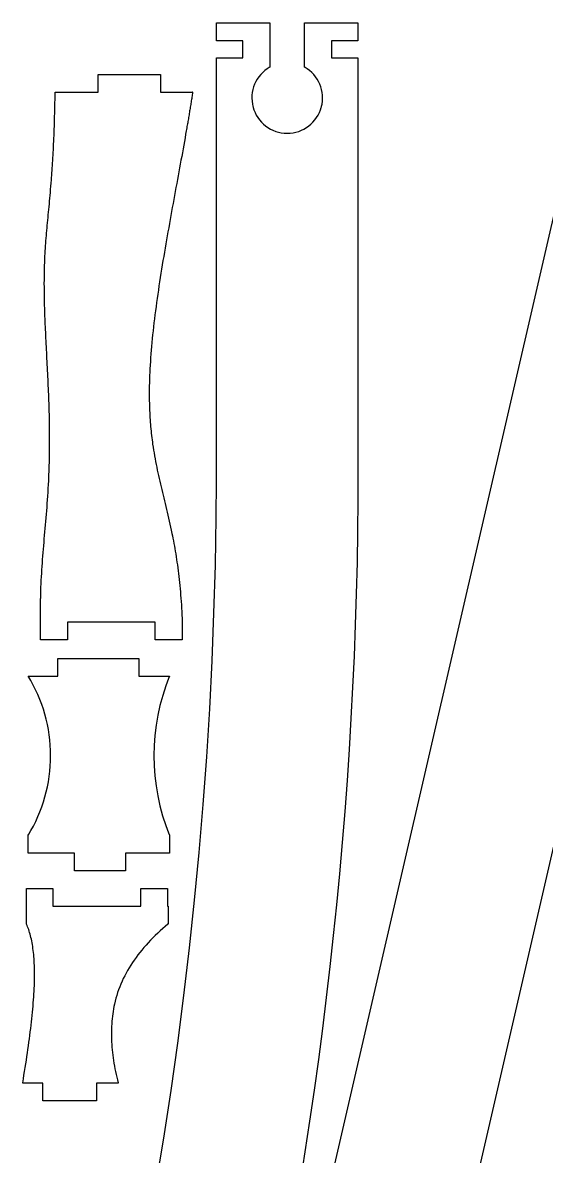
# Model space of a CAD drawing. Extents: x 0 to 176, y 0 to 248.
# Drawn here: x 1.1 to 60.4, y 118.1 to 246.6 of the extents above; entities that cross this region are included whole.
import ezdxf

# ---------------------------------------------------------------- set-up
doc = ezdxf.new("R2010")
doc.units = 0
doc.layers.get('0').update_dxf_attribs({"linetype": 'CONTINUOUS'})

msp = doc.modelspace()

# ---------------------------------------------------------------- linework, layer by layer
at = {"color": 0}
for points in [[(16.1788, 114.844), (17.0601, 120.209), (17.8812, 125.583), (18.6417, 130.965), (19.3415, 136.354), (19.9808, 141.751), (20.5594, 147.154), (21.0774, 152.563), (21.5344, 157.978), (21.9308, 163.397), (22.2664, 168.821), (22.541, 174.249), (22.7546, 179.679), (22.9072, 185.114), (22.9989, 190.55), (23.0296, 194.629), (23.0296, 195.989), (23.0296, 242.551), (26.0296, 242.551), (26.0296, 242.551), (26.0296, 244.501), (23.0296, 244.501), (23.0296, 246.551), (29.0796, 246.551), (29.0796, 241.513), (29.006, 241.471), (28.7922, 241.333), (28.5244, 241.133), (28.2768, 240.914), (28.0499, 240.678), (27.8443, 240.424), (27.6608, 240.156), (27.5001, 239.875), (27.3626, 239.582), (27.2492, 239.279), (27.1604, 238.968), (27.0968, 238.65), (27.0592, 238.326), (27.0481, 237.999), (27.0643, 237.668), (27.1082, 237.336), (27.1592, 237.088), (27.1807, 237.006), (27.2022, 236.924), (27.2807, 236.682), (27.4057, 236.372), (27.5546, 236.076), (27.7258, 235.797), (27.9182, 235.533), (28.1306, 235.289), (28.3613, 235.061), (28.6093, 234.854), (28.8732, 234.667), (29.1517, 234.501), (29.4433, 234.358), (29.7469, 234.24), (30.0612, 234.146), (30.3847, 234.076), (30.7163, 234.035), (30.97, 234.021), (31.0546, 234.021), (31.139, 234.021), (31.3926, 234.035), (31.7242, 234.076), (32.0478, 234.146), (32.3621, 234.24), (32.6657, 234.358), (32.9574, 234.501), (33.2358, 234.667), (33.4997, 234.854), (33.7476, 235.061), (33.9785, 235.289), (34.1907, 235.533), (34.3832, 235.797), (34.5544, 236.076), (34.7033, 236.372), (34.8283, 236.682), (34.9068, 236.924), (34.9283, 237.006), (34.9499, 237.088), (35.0007, 237.336), (35.0447, 237.668), (35.0608, 237.999), (35.0499, 238.326), (35.0122, 238.65), (34.9486, 238.968), (34.8597, 239.279), (34.7462, 239.582), (34.6089, 239.875), (34.4482, 240.156), (34.2646, 240.424), (34.0592, 240.678), (33.8322, 240.914), (33.5846, 241.133), (33.3167, 241.333), (33.1031, 241.471), (33.0296, 241.513), (33.0296, 246.551), (39.0796, 246.551), (39.0796, 244.501), (36.0796, 244.501), (36.0796, 242.551), (39.0796, 242.551), (39.0796, 195.989), (39.0796, 195.106), (39.0669, 192.456), (39.0296, 188.922), (38.9672, 185.392), (38.8799, 181.861), (38.7676, 178.332), (38.6306, 174.804), (38.4686, 171.278), (38.2817, 167.753), (38.07, 164.231), (37.8335, 160.71), (37.5721, 157.19), (37.2858, 153.674), (36.9749, 150.158), (36.6392, 146.647), (36.2786, 143.138), (35.8933, 139.631), (35.4833, 136.126), (35.0486, 132.625), (34.5893, 129.127), (34.1051, 125.632), (33.5964, 122.141), (33.0629, 118.653), (32.5049, 115.168)], [(25.21, 68.5508), (65.6858, 243.782)], [(81.3242, 240.169), (40.8483, 64.9386)]]:
    msp.add_lwpolyline(points, dxfattribs=at)
for points in [[(19.1546, 178.669), (19.1546, 176.644), (16.1044, 176.644), (16.1044, 178.644), (6.15451, 178.644), (6.15451, 176.644), (3.10444, 176.644), (3.10444, 178.668), (3.10232, 178.79), (3.10038, 178.911), (3.09864, 179.032), (3.09711, 179.151), (3.09576, 179.272), (3.09467, 179.392), (3.09381, 179.511), (3.0931, 179.631), (3.09267, 179.75), (3.09239, 179.868), (3.09233, 179.986), (3.09244, 180.106), (3.09283, 180.224), (3.09338, 180.34), (3.09412, 180.458), (3.09506, 180.575), (3.09619, 180.692), (3.09754, 180.808), (3.09912, 180.925), (3.10086, 181.042), (3.10275, 181.157), (3.10487, 181.274), (3.10721, 181.389), (3.10969, 181.504), (3.11242, 181.619), (3.11529, 181.733), (3.11837, 181.849), (3.12164, 181.962), (3.12511, 182.076), (3.12869, 182.19), (3.14307, 182.593), (3.15972, 182.994), (3.1785, 183.393), (3.19933, 183.789), (3.222, 184.183), (3.24636, 184.576), (3.2724, 184.968), (3.29986, 185.36), (3.32861, 185.749), (3.35861, 186.139), (3.3896, 186.528), (3.4215, 186.917), (3.45415, 187.307), (3.48747, 187.697), (3.52121, 188.087), (3.55533, 188.481), (3.58968, 188.874), (3.62408, 189.268), (3.65842, 189.665), (3.69254, 190.064), (3.72635, 190.465), (3.7596, 190.869), (3.79226, 191.275), (3.82422, 191.686), (3.85519, 192.099), (3.88514, 192.515), (3.91396, 192.936), (3.9414, 193.361), (3.96744, 193.79), (3.99186, 194.224), (4.01454, 194.663), (4.02636, 194.91), (4.0376, 195.158), (4.04812, 195.408), (4.058, 195.661), (4.06722, 195.915), (4.07579, 196.171), (4.08361, 196.428), (4.09082, 196.686), (4.09733, 196.947), (4.10314, 197.21), (4.10829, 197.474), (4.11274, 197.739), (4.11654, 198.006), (4.11963, 198.274), (4.12201, 198.544), (4.12369, 198.815), (4.12472, 199.089), (4.12506, 199.364), (4.12462, 199.64), (4.12354, 199.917), (4.12175, 200.196), (4.11925, 200.476), (4.11604, 200.758), (4.11214, 201.042), (4.10753, 201.326), (4.10221, 201.612), (4.09619, 201.9), (4.08942, 202.189), (4.08192, 202.478), (4.07374, 202.769), (4.06483, 203.063), (4.05376, 203.4), (4.04189, 203.739), (4.02929, 204.078), (4.016, 204.418), (4.00211, 204.76), (3.98768, 205.101), (3.97271, 205.443), (3.95725, 205.785), (3.9414, 206.126), (3.92518, 206.468), (3.90864, 206.81), (3.89187, 207.15), (3.87489, 207.49), (3.85775, 207.829), (3.8405, 208.168), (3.82319, 208.506), (3.80593, 208.842), (3.78874, 209.178), (3.7716, 209.511), (3.75467, 209.843), (3.73796, 210.172), (3.72146, 210.5), (3.70535, 210.826), (3.68956, 211.15), (3.67426, 211.471), (3.6594, 211.79), (3.64507, 212.107), (3.63129, 212.419), (3.61822, 212.729), (3.60579, 213.038), (3.59636, 213.281), (3.58746, 213.524), (3.57915, 213.763), (3.57135, 214), (3.56413, 214.236), (3.55746, 214.469), (3.55132, 214.701), (3.54574, 214.931), (3.54069, 215.157), (3.53624, 215.383), (3.53233, 215.606), (3.52903, 215.828), (3.52626, 216.047), (3.52408, 216.264), (3.52246, 216.479), (3.52143, 216.693), (3.521, 216.906), (3.52111, 217.115), (3.52181, 217.324), (3.52311, 217.531), (3.52501, 217.735), (3.5275, 217.939), (3.5306, 218.14), (3.53429, 218.34), (3.53857, 218.538), (3.54346, 218.735), (3.54893, 218.929), (3.55507, 219.124), (3.56179, 219.315), (3.56912, 219.506), (3.58208, 219.808), (3.59646, 220.107), (3.61219, 220.403), (3.62929, 220.697), (3.64762, 220.989), (3.6671, 221.281), (3.68772, 221.569), (3.70936, 221.858), (3.73204, 222.146), (3.75564, 222.435), (3.78011, 222.722), (3.80533, 223.011), (3.83138, 223.301), (3.85801, 223.593), (3.88531, 223.885), (3.91314, 224.181), (3.94151, 224.478), (3.97021, 224.778), (3.99935, 225.082), (4.02875, 225.389), (4.05838, 225.7), (4.08822, 226.015), (4.11811, 226.335), (4.14811, 226.66), (4.17806, 226.99), (4.2079, 227.325), (4.23763, 227.668), (4.26714, 228.017), (4.29639, 228.371), (4.32531, 228.733), (4.34549, 228.994), (4.3654, 229.26), (4.38499, 229.529), (4.40424, 229.804), (4.42318, 230.082), (4.44179, 230.365), (4.45996, 230.651), (4.47781, 230.943), (4.49528, 231.24), (4.51226, 231.542), (4.52892, 231.847), (4.54508, 232.158), (4.56076, 232.474), (4.57607, 232.794), (4.59082, 233.121), (4.60508, 233.451), (4.61887, 233.787), (4.63211, 234.129), (4.64486, 234.476), (4.65701, 234.829), (4.66862, 235.188), (4.67964, 235.55), (4.69006, 235.919), (4.69987, 236.294), (4.70904, 236.675), (4.71761, 237.063), (4.72547, 237.454), (4.73275, 237.853), (4.73926, 238.258), (4.74511, 238.669), (4.74517, 238.669), (4.74517, 238.672), (4.74522, 238.674), (4.74522, 238.676), (4.74528, 238.678), (4.74528, 238.681), (4.74533, 238.682), (4.74533, 238.685), (4.74539, 238.686), (4.74539, 238.689), (4.74544, 238.69), (4.74544, 238.693), (4.7455, 238.694), (9.64279, 238.694), (9.64279, 240.694), (16.6928, 240.694), (16.6928, 238.694), (20.3396, 238.694), (20.3394, 238.693), (20.3393, 238.692), (20.339, 238.692), (20.3389, 238.69), (20.3388, 238.689), (20.3386, 238.689), (20.3385, 238.688), (20.3383, 238.686), (20.3382, 238.686), (20.3381, 238.685), (20.3379, 238.683), (20.3378, 238.683), (20.3376, 238.682), (20.3374, 238.679), (20.3372, 238.679), (20.3371, 238.678), (20.3367, 238.676), (20.3365, 238.675), (20.3362, 238.674), (20.3361, 238.672), (20.336, 238.671), (20.3357, 238.669), (20.3356, 238.668), (20.3354, 238.668), (20.3353, 238.667), (20.3351, 238.665), (20.3137, 238.528), (20.2924, 238.39), (20.2707, 238.253), (20.2488, 238.114), (20.2267, 237.975), (20.2044, 237.835), (20.1819, 237.694), (20.1593, 237.554), (20.1364, 237.412), (20.1133, 237.269), (20.0901, 237.128), (20.0667, 236.985), (20.0432, 236.84), (20.0193, 236.696), (19.9953, 236.551), (19.9713, 236.406), (19.9468, 236.26), (19.9224, 236.114), (19.8976, 235.967), (19.8728, 235.819), (19.8476, 235.671), (19.8224, 235.522), (19.7969, 235.374), (19.7714, 235.224), (19.7456, 235.074), (19.7196, 234.924), (19.6935, 234.772), (19.6672, 234.621), (19.6408, 234.468), (19.6142, 234.315), (19.5426, 233.908), (19.4701, 233.497), (19.3964, 233.082), (19.3214, 232.665), (19.2456, 232.243), (19.1688, 231.819), (19.091, 231.392), (19.0124, 230.961), (18.9332, 230.528), (18.8532, 230.093), (18.7725, 229.654), (18.6914, 229.214), (18.6097, 228.771), (18.5276, 228.326), (18.4453, 227.879), (18.3626, 227.431), (18.2797, 226.979), (18.1967, 226.528), (18.1135, 226.074), (18.0304, 225.618), (17.9472, 225.163), (17.8643, 224.706), (17.7815, 224.247), (17.699, 223.788), (17.6168, 223.328), (17.535, 222.867), (17.4538, 222.406), (17.3729, 221.944), (17.2926, 221.483), (17.2132, 221.022), (17.1343, 220.56), (17.0531, 220.079), (16.9728, 219.597), (16.8939, 219.118), (16.8161, 218.639), (16.7397, 218.161), (16.6649, 217.685), (16.5914, 217.208), (16.5194, 216.735), (16.4492, 216.263), (16.3804, 215.792), (16.3136, 215.324), (16.2486, 214.856), (16.1854, 214.392), (16.1243, 213.929), (16.0651, 213.468), (16.0082, 213.011), (15.9533, 212.556), (15.9007, 212.103), (15.8504, 211.653), (15.8025, 211.207), (15.7569, 210.763), (15.714, 210.322), (15.6738, 209.885), (15.6361, 209.451), (15.6011, 209.022), (15.5689, 208.596), (15.5397, 208.174), (15.5133, 207.754), (15.49, 207.34), (15.4697, 206.931), (15.4567, 206.628), (15.4454, 206.326), (15.4358, 206.029), (15.4281, 205.733), (15.4221, 205.44), (15.4176, 205.15), (15.415, 204.861), (15.4142, 204.575), (15.4149, 204.29), (15.4174, 204.01), (15.4214, 203.729), (15.4271, 203.453), (15.4344, 203.178), (15.4435, 202.904), (15.4542, 202.633), (15.4662, 202.365), (15.4801, 202.099), (15.4956, 201.833), (15.5124, 201.571), (15.531, 201.311), (15.5511, 201.051), (15.5726, 200.796), (15.5957, 200.54), (15.6204, 200.288), (15.6465, 200.036), (15.6742, 199.788), (15.7032, 199.54), (15.7337, 199.294), (15.7658, 199.051), (15.7992, 198.81), (15.8485, 198.474), (15.9004, 198.14), (15.9549, 197.811), (16.0118, 197.483), (16.071, 197.158), (16.1322, 196.835), (16.1954, 196.514), (16.2607, 196.194), (16.3276, 195.876), (16.3961, 195.558), (16.4662, 195.243), (16.5376, 194.926), (16.6104, 194.611), (16.6842, 194.296), (16.7589, 193.981), (16.8346, 193.665), (16.911, 193.349), (16.9881, 193.031), (17.0656, 192.712), (17.1435, 192.392), (17.2215, 192.069), (17.2997, 191.746), (17.3779, 191.421), (17.456, 191.093), (17.5338, 190.761), (17.611, 190.428), (17.6878, 190.092), (17.7639, 189.75), (17.8393, 189.407), (17.9138, 189.058), (17.9871, 188.707), (18.044, 188.426), (18.1001, 188.143), (18.1551, 187.856), (18.2093, 187.567), (18.2624, 187.272), (18.3144, 186.976), (18.3653, 186.676), (18.4151, 186.372), (18.4639, 186.065), (18.5114, 185.756), (18.5576, 185.44), (18.6026, 185.122), (18.6463, 184.8), (18.6886, 184.475), (18.7296, 184.144), (18.7692, 183.811), (18.8072, 183.472), (18.8439, 183.131), (18.879, 182.783), (18.9125, 182.433), (18.9444, 182.078), (18.9749, 181.718), (19.0035, 181.354), (19.0304, 180.985), (19.0557, 180.611), (19.0792, 180.233), (19.1008, 179.85), (19.1206, 179.461), (19.1385, 179.068), (19.1546, 178.671), (19.1546, 178.669), (19.1546, 178.669)], [(17.7014, 152.487), (12.7184, 152.487), (12.7184, 150.487), (6.93061, 150.487), (6.93061, 152.487), (1.7009, 152.487), (1.7009, 154.519), (1.77854, 154.646), (2.00282, 155.032), (2.28629, 155.554), (2.55117, 156.086), (2.79719, 156.625), (3.02436, 157.171), (3.23242, 157.724), (3.42128, 158.283), (3.59082, 158.85), (3.74083, 159.421), (3.87125, 159.997), (3.98188, 160.578), (4.07264, 161.163), (4.14328, 161.751), (4.19374, 162.342), (4.2239, 162.936), (4.23367, 163.382), (4.23356, 163.531), (4.2334, 163.679), (4.2226, 164.126), (4.19119, 164.719), (4.13943, 165.311), (4.06749, 165.899), (3.97547, 166.483), (3.86361, 167.064), (3.73193, 167.64), (3.58062, 168.211), (3.40989, 168.776), (3.21978, 169.336), (3.01047, 169.889), (2.78217, 170.435), (2.53494, 170.972), (2.26893, 171.503), (1.98432, 172.025), (1.75917, 172.41), (1.68126, 172.538), (5.07015, 172.538), (5.07015, 174.538), (14.2368, 174.538), (14.2368, 172.538), (17.7136, 172.538), (17.6031, 172.267), (17.2978, 171.447), (16.9372, 170.342), (16.6321, 169.225), (16.3822, 168.099), (16.1878, 166.962), (16.0486, 165.821), (15.9647, 164.676), (15.9364, 163.528), (15.9632, 162.381), (16.0454, 161.235), (16.1831, 160.093), (16.376, 158.958), (16.6243, 157.831), (16.9281, 156.712), (17.2869, 155.608), (17.5911, 154.788), (17.7014, 154.517), (17.7014, 152.487)], [(11.8837, 126.437), (9.41792, 126.437), (9.41792, 124.437), (3.36794, 124.437), (3.36794, 126.437), (1.06369, 126.437), (1.06581, 126.45), (1.06597, 126.451), (1.06619, 126.452), (1.06831, 126.464), (1.06847, 126.465), (1.06863, 126.466), (1.14209, 126.902), (1.21387, 127.333), (1.28385, 127.762), (1.35216, 128.187), (1.41862, 128.608), (1.48329, 129.026), (1.54606, 129.44), (1.60693, 129.851), (1.6659, 130.257), (1.72293, 130.66), (1.77794, 131.059), (1.83094, 131.454), (1.88189, 131.844), (1.93072, 132.231), (1.97743, 132.613), (2.02197, 132.991), (2.06429, 133.365), (2.10444, 133.734), (2.14225, 134.099), (2.17785, 134.459), (2.21104, 134.815), (2.24192, 135.166), (2.2704, 135.512), (2.29644, 135.854), (2.32004, 136.19), (2.3411, 136.522), (2.35965, 136.848), (2.3756, 137.17), (2.389, 137.486), (2.39974, 137.797), (2.4075, 138.094), (2.41254, 138.386), (2.41488, 138.672), (2.41444, 138.953), (2.41135, 139.229), (2.40554, 139.499), (2.39708, 139.764), (2.38596, 140.024), (2.37218, 140.278), (2.35574, 140.526), (2.33675, 140.771), (2.31511, 141.01), (2.2909, 141.243), (2.26411, 141.471), (2.23475, 141.694), (2.20281, 141.913), (2.16835, 142.126), (2.1314, 142.335), (2.09196, 142.538), (2.04997, 142.736), (2.00553, 142.929), (1.95861, 143.118), (1.90924, 143.301), (1.85742, 143.481), (1.80322, 143.654), (1.74658, 143.824), (1.68756, 143.987), (1.62614, 144.147), (1.56233, 144.301), (1.49621, 144.451), (1.4961, 144.451), (1.49599, 144.451), (1.49588, 144.453), (1.49582, 144.453), (1.49571, 144.453), (1.49561, 144.453), (1.4955, 144.453), (1.49539, 144.453), (1.49528, 144.454), (1.49522, 144.454), (1.49511, 144.454), (1.49501, 144.454), (1.4949, 144.454), (1.49485, 144.454), (1.49474, 144.454), (1.49462, 144.456), (1.49451, 144.456), (1.49442, 144.456), (1.49431, 144.456), (1.49425, 144.456), (1.49414, 144.456), (1.49408, 144.456), (1.49403, 144.457), (1.49393, 144.457), (1.49387, 144.457), (1.49387, 148.487), (4.49756, 148.487), (4.49756, 146.487), (14.4475, 146.487), (14.4475, 148.487), (17.4975, 148.487), (17.4975, 146.487), (17.5493, 146.487), (17.5493, 144.45), (17.549, 144.45), (17.5488, 144.45), (17.5483, 144.45), (17.5481, 144.45), (17.5478, 144.449), (17.5475, 144.449), (17.5472, 144.449), (17.5469, 144.449), (17.5467, 144.449), (17.5464, 144.447), (17.546, 144.447), (17.5457, 144.447), (17.5454, 144.447), (17.5451, 144.447), (17.5449, 144.447), (17.5446, 144.446), (17.5442, 144.446), (17.5439, 144.446), (17.5436, 144.446), (17.5433, 144.446), (17.5431, 144.444), (17.5426, 144.444), (17.5424, 144.444), (17.5421, 144.444), (17.5418, 144.444), (17.5415, 144.444), (17.5412, 144.443), (17.541, 144.443), (17.5407, 144.443), (17.5403, 144.443), (17.54, 144.443), (17.2381, 144.188), (16.9425, 143.931), (16.6532, 143.671), (16.3704, 143.408), (16.0942, 143.144), (15.8244, 142.878), (15.5615, 142.61), (15.3053, 142.337), (15.056, 142.064), (14.8136, 141.789), (14.5782, 141.51), (14.35, 141.229), (14.1289, 140.946), (13.9151, 140.66), (13.7086, 140.371), (13.5096, 140.079), (13.318, 139.786), (13.1341, 139.489), (12.9578, 139.19), (12.7893, 138.888), (12.6286, 138.583), (12.4758, 138.276), (12.331, 137.965), (12.1943, 137.652), (12.0657, 137.336), (11.9454, 137.017), (11.8334, 136.695), (11.7298, 136.37), (11.6347, 136.043), (11.5481, 135.712), (11.47, 135.378), (11.4129, 135.106), (11.361, 134.832), (11.3145, 134.557), (11.2731, 134.279), (11.2369, 134), (11.2058, 133.718), (11.1798, 133.436), (11.1589, 133.151), (11.1429, 132.864), (11.1318, 132.576), (11.1257, 132.286), (11.1244, 131.994), (11.1279, 131.701), (11.1361, 131.406), (11.149, 131.109), (11.1667, 130.811), (11.1889, 130.51), (11.2156, 130.209), (11.2469, 129.905), (11.2827, 129.601), (11.3229, 129.294), (11.3674, 128.986), (11.4163, 128.677), (11.4695, 128.365), (11.5269, 128.053), (11.5885, 127.739), (11.6542, 127.423), (11.7241, 127.106), (11.798, 126.788), (11.8759, 126.468), (11.8762, 126.467), (11.8765, 126.466), (11.8767, 126.465), (11.8775, 126.462), (11.8777, 126.461), (11.8785, 126.458), (11.8788, 126.457), (11.8796, 126.454), (11.8798, 126.453), (11.8809, 126.448), (11.8811, 126.447), (11.8819, 126.444), (11.8821, 126.443), (11.8829, 126.44), (11.8831, 126.439), (11.8834, 126.438), (11.8837, 126.437)]]:
    msp.add_lwpolyline(points, close=True, dxfattribs=at)

doc.saveas('drawing.dxf')
